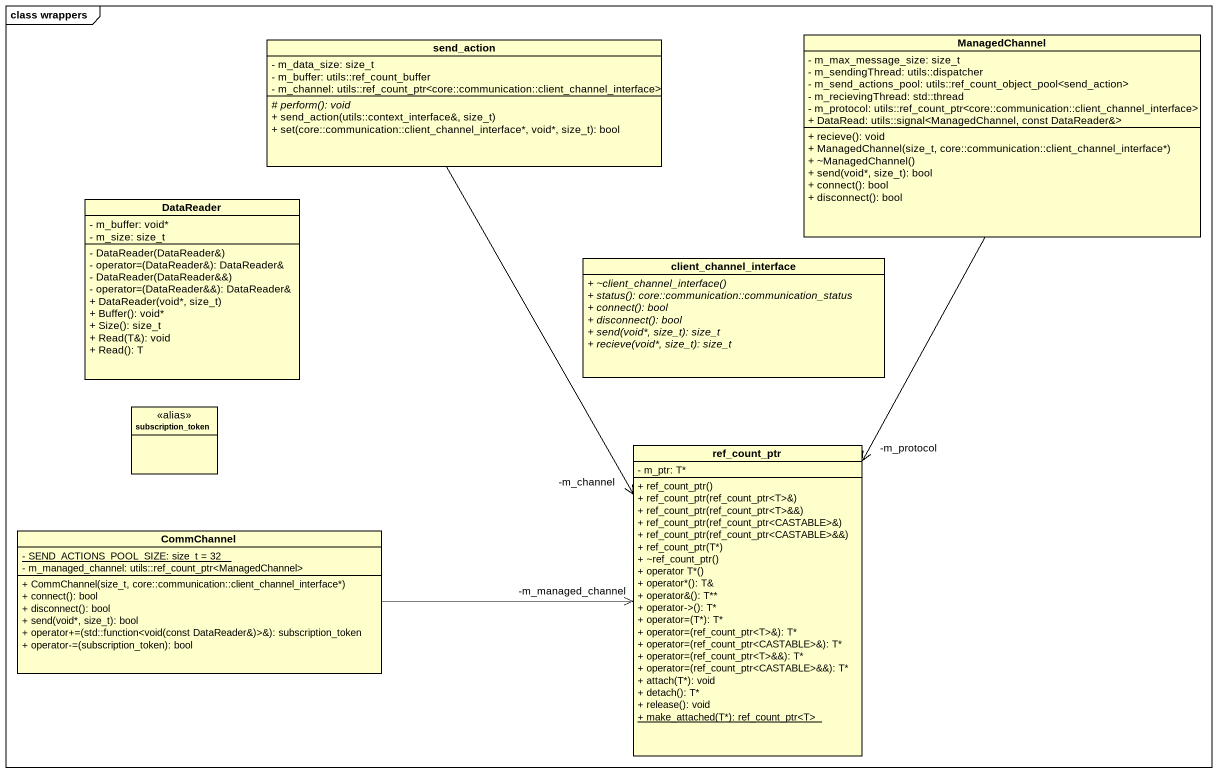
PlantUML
@startuml
mainframe class wrappers
hide circle
hide empty members
skinparam classAttributeIconSize 0
class send_action {
  - m_data_size: size_t
  - m_buffer: utils::ref_count_buffer
  - m_channel: utils::ref_count_ptr<core::communication::client_channel_interface>
  {abstract} # perform(): void
  + send_action(utils::context_interface&, size_t)
  + set(core::communication::client_channel_interface*, void*, size_t): bool
}
class ManagedChannel {
  - m_max_message_size: size_t
  - m_sendingThread: utils::dispatcher
  - m_send_actions_pool: utils::ref_count_object_pool<send_action>
  - m_recievingThread: std::thread
  - m_protocol: utils::ref_count_ptr<core::communication::client_channel_interface>
  + DataRead: utils::signal<ManagedChannel, const DataReader&>
  + recieve(): void
  + ManagedChannel(size_t, core::communication::client_channel_interface*)
  + ~ManagedChannel()
  + send(void*, size_t): bool
  + connect(): bool
  + disconnect(): bool
}
class DataReader {
  - m_buffer: void*
  - m_size: size_t
  - DataReader(DataReader&)
  - operator=(DataReader&): DataReader&
  - DataReader(DataReader&&)
  - operator=(DataReader&&): DataReader&
  + DataReader(void*, size_t)
  + Buffer(): void*
  + Size(): size_t
  + Read(T&): void
  + Read(): T
}
class client_channel_interface {
  {abstract} + ~client_channel_interface()
  {abstract} + status(): core::communication::communication_status
  {abstract} + connect(): bool
  {abstract} + disconnect(): bool
  {abstract} + send(void*, size_t): size_t
  {abstract} + recieve(void*, size_t): size_t
}
class subscription_token <<alias>>
class ref_count_ptr {
  - m_ptr: T*
  + ref_count_ptr()
  + ref_count_ptr(ref_count_ptr<T>&)
  + ref_count_ptr(ref_count_ptr<T>&&)
  + ref_count_ptr(ref_count_ptr<CASTABLE>&)
  + ref_count_ptr(ref_count_ptr<CASTABLE>&&)
  + ref_count_ptr(T*)
  + ~ref_count_ptr()
  + operator T*()
  + operator*(): T&
  + operator&(): T**
  + operator->(): T*
  + operator=(T*): T*
  + operator=(ref_count_ptr<T>&): T*
  + operator=(ref_count_ptr<CASTABLE>&): T*
  + operator=(ref_count_ptr<T>&&): T*
  + operator=(ref_count_ptr<CASTABLE>&&): T*
  + attach(T*): void
  + detach(): T*
  + release(): void
  {static} + make_attached(T*): ref_count_ptr<T>
}
class CommChannel {
  {static} - SEND_ACTIONS_POOL_SIZE: size_t = 32
  - m_managed_channel: utils::ref_count_ptr<ManagedChannel>
  + CommChannel(size_t, core::communication::client_channel_interface*)
  + connect(): bool
  + disconnect(): bool
  + send(void*, size_t): bool
  + operator+=(std::function<void(const DataReader&)>&): subscription_token
  + operator-=(subscription_token): bool
}
send_action --> "-m_channel" ref_count_ptr
ManagedChannel --> "-m_protocol" ref_count_ptr
CommChannel -right-> "-m_managed_channel" ref_count_ptr
@enduml
